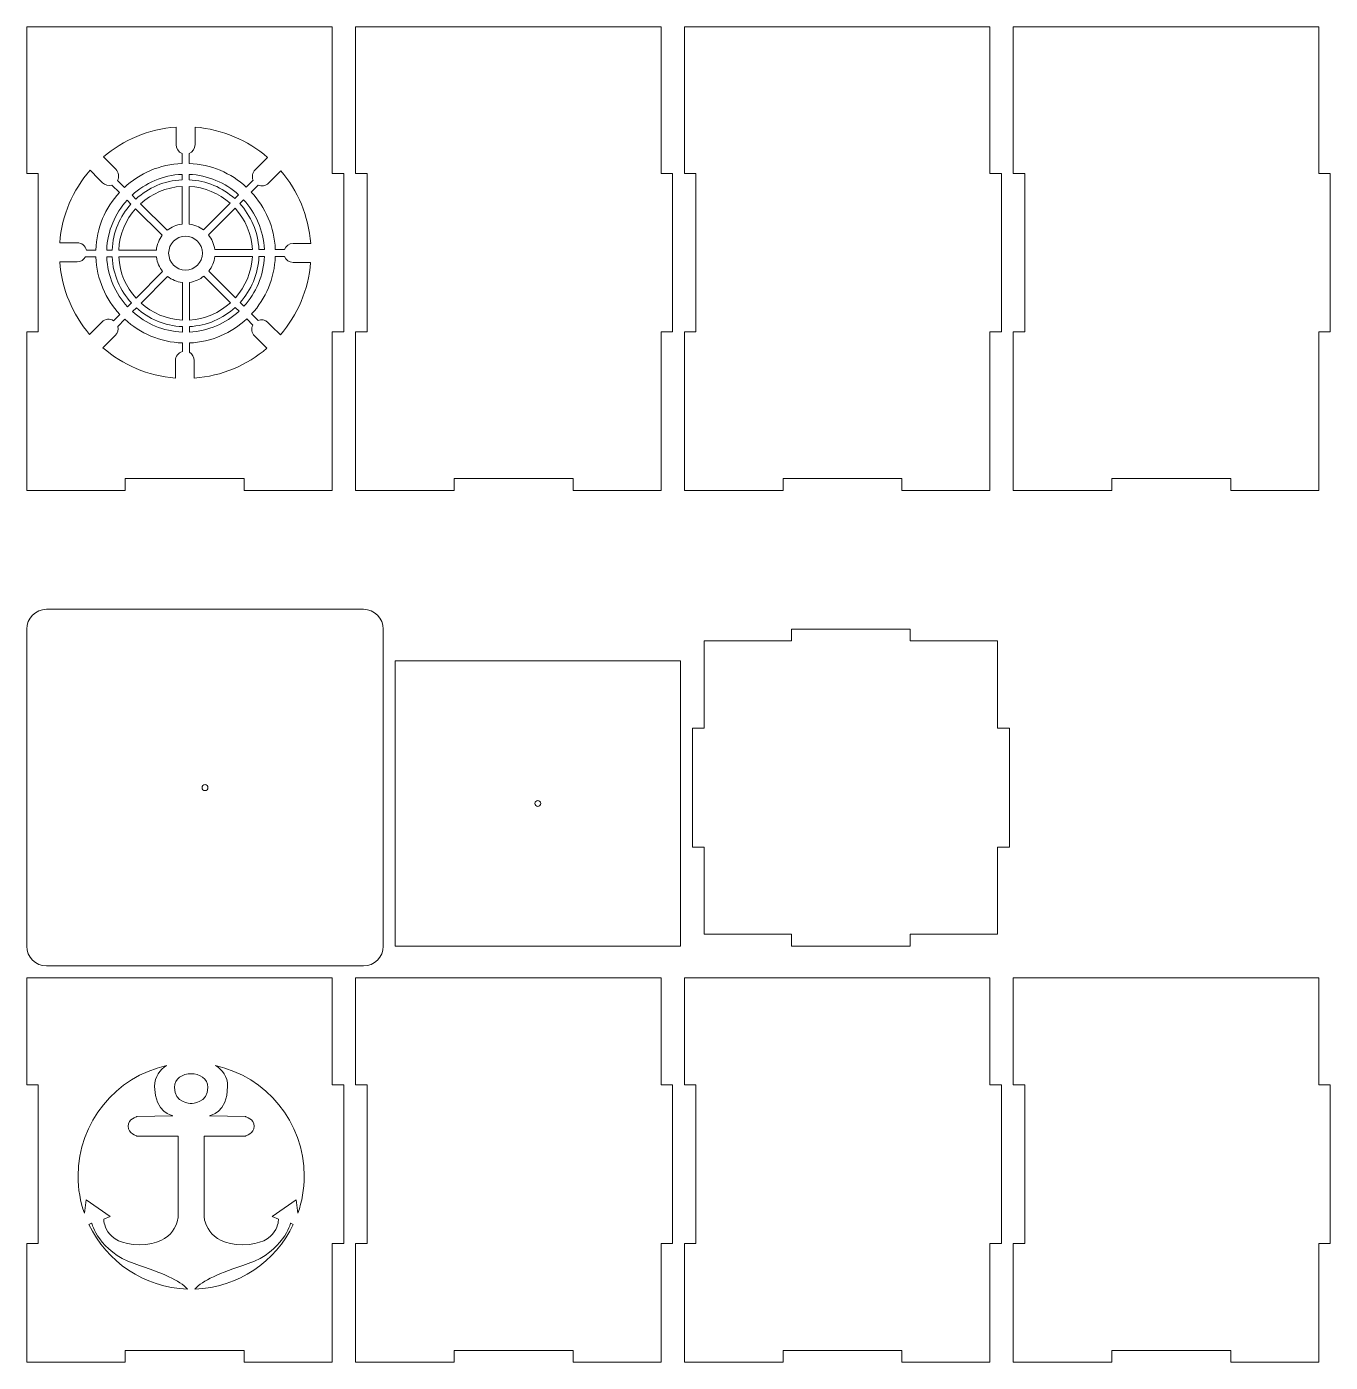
# Model space of a CAD drawing. Header units: millimetres. Extents: x -1460 to 1460, y -777 to 775.
# Drawn here: x 797.3 to 1126.3, y 85.1 to 422.1 of the extents above; entities that cross this region are included whole.
import ezdxf

# ---------------------------------------------------------------- set-up
doc = ezdxf.new("R2010")
doc.units = ezdxf.units.MM
doc.header["$MEASUREMENT"] = 0
doc.layers.add('Camada 1', color=7, linetype='Continuous')

msp = doc.modelspace()

# ---------------------------------------------------------------- linework, layer by layer
at = {"layer": 'Camada 1', "color": 250, "lineweight": 20}
for points, knots in [([(797.3152, 305.1068), (797.3152, 305.1068), (822.2026, 305.1068), (822.2026, 305.1068), (822.2026, 305.1068), (822.2026, 305.1068), (822.2026, 308.1068), (822.2026, 308.1068), (822.2026, 308.1068), (822.2026, 308.1068), (852.2025, 308.1068), (852.2025, 308.1068), (852.2025, 308.1068), (852.2025, 308.1068), (852.2025, 305.1068), (852.2025, 305.1068), (852.2025, 305.1068), (852.2025, 305.1068), (874.4276, 305.1068), (874.4276, 305.1068), (874.4276, 305.1068), (874.4276, 305.1068), (874.4276, 345.1068), (874.4276, 345.1068), (874.4276, 345.1068), (874.4276, 345.1068), (877.3151, 345.1068), (877.3151, 345.1068), (877.3151, 345.1068), (877.3151, 345.1068), (877.3151, 385.1067), (877.3151, 385.1067), (877.3151, 385.1067), (877.3151, 385.1067), (874.4276, 385.1067), (874.4276, 385.1067), (874.4276, 385.1067), (874.4276, 385.1067), (874.4276, 422.1067), (874.4276, 422.1067), (874.4276, 422.1067), (874.4276, 422.1067), (797.3152, 422.1067), (797.3152, 422.1067), (797.3152, 422.1067), (797.3152, 422.1067), (797.3152, 385.1067), (797.3152, 385.1067), (797.3152, 385.1067), (797.3152, 385.1067), (800.2027, 385.1067), (800.2027, 385.1067), (800.2027, 385.1067), (800.2027, 385.1067), (800.2027, 345.1068), (800.2027, 345.1068), (800.2027, 345.1068), (800.2027, 345.1068), (797.3152, 345.1068), (797.3152, 345.1068), (797.3152, 345.1068), (797.3152, 345.1068), (797.3152, 305.1068), (797.3152, 305.1068)], [0, 0, 0, 0, 0.05882353, 0.05882353, 0.05882353, 0.05882353, 0.11764706, 0.11764706, 0.11764706, 0.11764706, 0.17647059, 0.17647059, 0.17647059, 0.17647059, 0.23529412, 0.23529412, 0.23529412, 0.23529412, 0.29411765, 0.29411765, 0.29411765, 0.29411765, 0.35294118, 0.35294118, 0.35294118, 0.35294118, 0.41176471, 0.41176471, 0.41176471, 0.41176471, 0.47058824, 0.47058824, 0.47058824, 0.47058824, 0.52941176, 0.52941176, 0.52941176, 0.52941176, 0.58823529, 0.58823529, 0.58823529, 0.58823529, 0.64705882, 0.64705882, 0.64705882, 0.64705882, 0.70588235, 0.70588235, 0.70588235, 0.70588235, 0.76470588, 0.76470588, 0.76470588, 0.76470588, 0.82352941, 0.82352941, 0.82352941, 0.82352941, 0.88235294, 0.88235294, 0.88235294, 0.88235294, 1, 1, 1, 1]), ([(880.3151, 305.1068), (880.3151, 305.1068), (905.2025, 305.1068), (905.2025, 305.1068), (905.2025, 305.1068), (905.2025, 305.1068), (905.2025, 308.1068), (905.2025, 308.1068), (905.2025, 308.1068), (905.2025, 308.1068), (935.2024, 308.1068), (935.2024, 308.1068), (935.2024, 308.1068), (935.2024, 308.1068), (935.2024, 305.1068), (935.2024, 305.1068), (935.2024, 305.1068), (935.2024, 305.1068), (957.4275, 305.1068), (957.4275, 305.1068), (957.4275, 305.1068), (957.4275, 305.1068), (957.4275, 345.1068), (957.4275, 345.1068), (957.4275, 345.1068), (957.4275, 345.1068), (960.315, 345.1068), (960.315, 345.1068), (960.315, 345.1068), (960.315, 345.1068), (960.315, 385.1067), (960.315, 385.1067), (960.315, 385.1067), (960.315, 385.1067), (957.4275, 385.1067), (957.4275, 385.1067), (957.4275, 385.1067), (957.4275, 385.1067), (957.4275, 422.1067), (957.4275, 422.1067), (957.4275, 422.1067), (957.4275, 422.1067), (880.3151, 422.1067), (880.3151, 422.1067), (880.3151, 422.1067), (880.3151, 422.1067), (880.3151, 385.1067), (880.3151, 385.1067), (880.3151, 385.1067), (880.3151, 385.1067), (883.2026, 385.1067), (883.2026, 385.1067), (883.2026, 385.1067), (883.2026, 385.1067), (883.2026, 345.1068), (883.2026, 345.1068), (883.2026, 345.1068), (883.2026, 345.1068), (880.3151, 345.1068), (880.3151, 345.1068), (880.3151, 345.1068), (880.3151, 345.1068), (880.3151, 305.1068), (880.3151, 305.1068)], [0, 0, 0, 0, 0.05882353, 0.05882353, 0.05882353, 0.05882353, 0.11764706, 0.11764706, 0.11764706, 0.11764706, 0.17647059, 0.17647059, 0.17647059, 0.17647059, 0.23529412, 0.23529412, 0.23529412, 0.23529412, 0.29411765, 0.29411765, 0.29411765, 0.29411765, 0.35294118, 0.35294118, 0.35294118, 0.35294118, 0.41176471, 0.41176471, 0.41176471, 0.41176471, 0.47058824, 0.47058824, 0.47058824, 0.47058824, 0.52941176, 0.52941176, 0.52941176, 0.52941176, 0.58823529, 0.58823529, 0.58823529, 0.58823529, 0.64705882, 0.64705882, 0.64705882, 0.64705882, 0.70588235, 0.70588235, 0.70588235, 0.70588235, 0.76470588, 0.76470588, 0.76470588, 0.76470588, 0.82352941, 0.82352941, 0.82352941, 0.82352941, 0.88235294, 0.88235294, 0.88235294, 0.88235294, 1, 1, 1, 1]), ([(963.315, 305.1068), (963.315, 305.1068), (988.2024, 305.1068), (988.2024, 305.1068), (988.2024, 305.1068), (988.2024, 305.1068), (988.2024, 308.1068), (988.2024, 308.1068), (988.2024, 308.1068), (988.2024, 308.1068), (1018.2023, 308.1068), (1018.2023, 308.1068), (1018.2023, 308.1068), (1018.2023, 308.1068), (1018.2023, 305.1068), (1018.2023, 305.1068), (1018.2023, 305.1068), (1018.2023, 305.1068), (1040.4274, 305.1068), (1040.4274, 305.1068), (1040.4274, 305.1068), (1040.4274, 305.1068), (1040.4274, 345.1068), (1040.4274, 345.1068), (1040.4274, 345.1068), (1040.4274, 345.1068), (1043.3149, 345.1068), (1043.3149, 345.1068), (1043.3149, 345.1068), (1043.3149, 345.1068), (1043.3149, 385.1067), (1043.3149, 385.1067), (1043.3149, 385.1067), (1043.3149, 385.1067), (1040.4274, 385.1067), (1040.4274, 385.1067), (1040.4274, 385.1067), (1040.4274, 385.1067), (1040.4274, 422.1067), (1040.4274, 422.1067), (1040.4274, 422.1067), (1040.4274, 422.1067), (963.315, 422.1067), (963.315, 422.1067), (963.315, 422.1067), (963.315, 422.1067), (963.315, 385.1067), (963.315, 385.1067), (963.315, 385.1067), (963.315, 385.1067), (966.2025, 385.1067), (966.2025, 385.1067), (966.2025, 385.1067), (966.2025, 385.1067), (966.2025, 345.1068), (966.2025, 345.1068), (966.2025, 345.1068), (966.2025, 345.1068), (963.315, 345.1068), (963.315, 345.1068), (963.315, 345.1068), (963.315, 345.1068), (963.315, 305.1068), (963.315, 305.1068)], [0, 0, 0, 0, 0.05882353, 0.05882353, 0.05882353, 0.05882353, 0.11764706, 0.11764706, 0.11764706, 0.11764706, 0.17647059, 0.17647059, 0.17647059, 0.17647059, 0.23529412, 0.23529412, 0.23529412, 0.23529412, 0.29411765, 0.29411765, 0.29411765, 0.29411765, 0.35294118, 0.35294118, 0.35294118, 0.35294118, 0.41176471, 0.41176471, 0.41176471, 0.41176471, 0.47058824, 0.47058824, 0.47058824, 0.47058824, 0.52941176, 0.52941176, 0.52941176, 0.52941176, 0.58823529, 0.58823529, 0.58823529, 0.58823529, 0.64705882, 0.64705882, 0.64705882, 0.64705882, 0.70588235, 0.70588235, 0.70588235, 0.70588235, 0.76470588, 0.76470588, 0.76470588, 0.76470588, 0.82352941, 0.82352941, 0.82352941, 0.82352941, 0.88235294, 0.88235294, 0.88235294, 0.88235294, 1, 1, 1, 1]), ([(1046.3149, 305.1068), (1046.3149, 305.1068), (1071.2023, 305.1068), (1071.2023, 305.1068), (1071.2023, 305.1068), (1071.2023, 305.1068), (1071.2023, 308.1068), (1071.2023, 308.1068), (1071.2023, 308.1068), (1071.2023, 308.1068), (1101.2022, 308.1068), (1101.2022, 308.1068), (1101.2022, 308.1068), (1101.2022, 308.1068), (1101.2022, 305.1068), (1101.2022, 305.1068), (1101.2022, 305.1068), (1101.2022, 305.1068), (1123.4273, 305.1068), (1123.4273, 305.1068), (1123.4273, 305.1068), (1123.4273, 305.1068), (1123.4273, 345.1068), (1123.4273, 345.1068), (1123.4273, 345.1068), (1123.4273, 345.1068), (1126.3148, 345.1068), (1126.3148, 345.1068), (1126.3148, 345.1068), (1126.3148, 345.1068), (1126.3148, 385.1067), (1126.3148, 385.1067), (1126.3148, 385.1067), (1126.3148, 385.1067), (1123.4273, 385.1067), (1123.4273, 385.1067), (1123.4273, 385.1067), (1123.4273, 385.1067), (1123.4273, 422.1067), (1123.4273, 422.1067), (1123.4273, 422.1067), (1123.4273, 422.1067), (1046.3149, 422.1067), (1046.3149, 422.1067), (1046.3149, 422.1067), (1046.3149, 422.1067), (1046.3149, 385.1067), (1046.3149, 385.1067), (1046.3149, 385.1067), (1046.3149, 385.1067), (1049.2024, 385.1067), (1049.2024, 385.1067), (1049.2024, 385.1067), (1049.2024, 385.1067), (1049.2024, 345.1068), (1049.2024, 345.1068), (1049.2024, 345.1068), (1049.2024, 345.1068), (1046.3149, 345.1068), (1046.3149, 345.1068), (1046.3149, 345.1068), (1046.3149, 345.1068), (1046.3149, 305.1068), (1046.3149, 305.1068)], [0, 0, 0, 0, 0.05882353, 0.05882353, 0.05882353, 0.05882353, 0.11764706, 0.11764706, 0.11764706, 0.11764706, 0.17647059, 0.17647059, 0.17647059, 0.17647059, 0.23529412, 0.23529412, 0.23529412, 0.23529412, 0.29411765, 0.29411765, 0.29411765, 0.29411765, 0.35294118, 0.35294118, 0.35294118, 0.35294118, 0.41176471, 0.41176471, 0.41176471, 0.41176471, 0.47058824, 0.47058824, 0.47058824, 0.47058824, 0.52941176, 0.52941176, 0.52941176, 0.52941176, 0.58823529, 0.58823529, 0.58823529, 0.58823529, 0.64705882, 0.64705882, 0.64705882, 0.64705882, 0.70588235, 0.70588235, 0.70588235, 0.70588235, 0.76470588, 0.76470588, 0.76470588, 0.76470588, 0.82352941, 0.82352941, 0.82352941, 0.82352941, 0.88235294, 0.88235294, 0.88235294, 0.88235294, 1, 1, 1, 1]), ([(835.0157, 392.3565), (835.0157, 391.35), (835.6393, 390.4887), (836.5212, 390.1378), (836.5212, 390.1378), (836.5212, 390.1378), (836.5212, 387.6086), (836.5212, 387.6086), (836.5212, 387.6086), (830.9082, 387.3926), (825.8126, 385.127), (821.9626, 381.5398), (821.9626, 381.5398), (821.9626, 381.5398), (820.2061, 383.2962), (820.2061, 383.2962), (820.2061, 383.2962), (820.6995, 384.2019), (820.5633, 385.3595), (819.7973, 386.1257), (819.7973, 386.1257), (819.7973, 386.1257), (816.684, 389.2386), (816.684, 389.2386), (816.684, 389.2386), (821.6884, 393.521), (828.04, 396.2737), (835.0157, 396.7732), (835.0157, 396.7732), (835.0157, 396.7732), (835.0157, 393.6565), (835.0157, 393.6565), (835.0157, 393.6565), (835.0157, 393.6565), (835.0157, 392.5868), (835.0157, 392.5868), (835.0157, 392.5868), (835.0157, 392.5868), (835.0157, 392.3565), (835.0157, 392.3565)], [0, 0, 0, 0, 0.09090909, 0.09090909, 0.09090909, 0.09090909, 0.18181818, 0.18181818, 0.18181818, 0.18181818, 0.27272727, 0.27272727, 0.27272727, 0.27272727, 0.36363636, 0.36363636, 0.36363636, 0.36363636, 0.45454545, 0.45454545, 0.45454545, 0.45454545, 0.54545455, 0.54545455, 0.54545455, 0.54545455, 0.63636364, 0.63636364, 0.63636364, 0.63636364, 0.72727273, 0.72727273, 0.72727273, 0.72727273, 0.81818182, 0.81818182, 0.81818182, 0.81818182, 1, 1, 1, 1]), ([(839.791, 396.7612), (846.7599, 396.2237), (853.0986, 393.4368), (858.0811, 389.1245), (858.0811, 389.1245), (858.0811, 389.1245), (855.8766, 386.9201), (855.8766, 386.9201), (855.8766, 386.9201), (855.8766, 386.9201), (855.1207, 386.1638), (855.1207, 386.1638), (855.1207, 386.1638), (855.1207, 386.1638), (854.9576, 386.0006), (854.9576, 386.0006), (854.9576, 386.0006), (854.2436, 385.2869), (854.0769, 384.234), (854.4565, 383.3609), (854.4565, 383.3609), (854.4565, 383.3609), (852.7363, 381.6406), (852.7363, 381.6406), (852.7363, 381.6406), (848.8996, 385.1698), (843.846, 387.3946), (838.2858, 387.6086), (838.2858, 387.6086), (838.2858, 387.6086), (838.2858, 390.1378), (838.2858, 390.1378), (838.2858, 390.1378), (839.1676, 390.4887), (839.791, 391.35), (839.791, 392.3565), (839.791, 392.3565), (839.791, 392.3565), (839.791, 392.5868), (839.791, 392.5868), (839.791, 392.5868), (839.791, 392.5868), (839.791, 393.6565), (839.791, 393.6565), (839.791, 393.6565), (839.791, 393.6565), (839.791, 396.7612), (839.791, 396.7612)], [0, 0, 0, 0, 0.07692308, 0.07692308, 0.07692308, 0.07692308, 0.15384615, 0.15384615, 0.15384615, 0.15384615, 0.23076923, 0.23076923, 0.23076923, 0.23076923, 0.30769231, 0.30769231, 0.30769231, 0.30769231, 0.38461538, 0.38461538, 0.38461538, 0.38461538, 0.46153846, 0.46153846, 0.46153846, 0.46153846, 0.53846154, 0.53846154, 0.53846154, 0.53846154, 0.61538462, 0.61538462, 0.61538462, 0.61538462, 0.69230769, 0.69230769, 0.69230769, 0.69230769, 0.76923077, 0.76923077, 0.76923077, 0.76923077, 0.84615385, 0.84615385, 0.84615385, 0.84615385, 1, 1, 1, 1]), ([(813.2973, 385.8727), (813.2973, 385.8727), (815.5426, 383.6277), (815.5426, 383.6277), (815.5426, 383.6277), (815.5426, 383.6277), (816.2579, 382.9123), (816.2579, 382.9123), (816.2579, 382.9123), (816.2579, 382.9123), (816.4211, 382.7493), (816.4211, 382.7493), (816.4211, 382.7493), (817.0758, 382.0944), (818.0163, 381.8998), (818.8416, 382.1652), (818.8416, 382.1652), (818.8416, 382.1652), (820.7185, 380.2883), (820.7185, 380.2883), (820.7185, 380.2883), (817.174, 376.4345), (814.9454, 371.3536), (814.7484, 365.7644), (814.7484, 365.7644), (814.7484, 365.7644), (812.3839, 365.7644), (812.3839, 365.7644), (812.3839, 365.7644), (812.1285, 366.8076), (811.1873, 367.582), (810.0656, 367.582), (810.0656, 367.582), (810.0656, 367.582), (809.8345, 367.582), (809.8345, 367.582), (809.8345, 367.582), (809.8345, 367.582), (808.7658, 367.582), (808.7658, 367.582), (808.7658, 367.582), (808.7658, 367.582), (805.6606, 367.582), (805.6606, 367.582), (805.6606, 367.582), (806.198, 374.5511), (808.985, 380.89), (813.2973, 385.8727)], [0, 0, 0, 0, 0.07692308, 0.07692308, 0.07692308, 0.07692308, 0.15384615, 0.15384615, 0.15384615, 0.15384615, 0.23076923, 0.23076923, 0.23076923, 0.23076923, 0.30769231, 0.30769231, 0.30769231, 0.30769231, 0.38461538, 0.38461538, 0.38461538, 0.38461538, 0.46153846, 0.46153846, 0.46153846, 0.46153846, 0.53846154, 0.53846154, 0.53846154, 0.53846154, 0.61538462, 0.61538462, 0.61538462, 0.61538462, 0.69230769, 0.69230769, 0.69230769, 0.69230769, 0.76923077, 0.76923077, 0.76923077, 0.76923077, 0.84615385, 0.84615385, 0.84615385, 0.84615385, 1, 1, 1, 1]), ([(823.9096, 379.5929), (827.2592, 382.683), (831.6674, 384.6408), (836.5212, 384.8536), (836.5212, 384.8536), (836.5212, 384.8536), (836.5212, 383.4844), (836.5212, 383.4844), (836.5212, 383.4844), (832.0442, 383.2737), (827.9775, 381.4685), (824.8776, 378.625), (824.8776, 378.625), (824.8776, 378.625), (823.9096, 379.5929), (823.9096, 379.5929)], [0, 0, 0, 0, 0.2, 0.2, 0.2, 0.2, 0.4, 0.4, 0.4, 0.4, 0.6, 0.6, 0.6, 0.6, 1, 1, 1, 1]), ([(838.2858, 384.8536), (843.0874, 384.6432), (847.4536, 382.7262), (850.7891, 379.6935), (850.7891, 379.6935), (850.7891, 379.6935), (849.82, 378.7243), (849.82, 378.7243), (849.82, 378.7243), (846.734, 381.5101), (842.7105, 383.2761), (838.2858, 383.4844), (838.2858, 383.4844), (838.2858, 383.4844), (838.2858, 384.8536), (838.2858, 384.8536)], [0, 0, 0, 0, 0.2, 0.2, 0.2, 0.2, 0.4, 0.4, 0.4, 0.4, 0.6, 0.6, 0.6, 0.6, 1, 1, 1, 1]), ([(861.4472, 385.7376), (865.7293, 380.7331), (868.4822, 374.382), (868.9816, 367.4062), (868.9816, 367.4062), (868.9816, 367.4062), (865.8648, 367.406), (865.8648, 367.406), (865.8648, 367.406), (865.8648, 367.406), (864.7955, 367.4059), (864.7955, 367.4059), (864.7955, 367.4059), (864.7955, 367.4059), (864.5646, 367.4056), (864.5646, 367.4056), (864.5646, 367.4056), (863.5619, 367.4056), (862.7046, 366.7881), (862.3513, 365.9119), (862.3513, 365.9119), (862.3513, 365.9119), (860.0534, 365.9119), (860.0534, 365.9119), (860.0534, 365.9119), (859.8206, 371.4954), (857.5589, 376.563), (853.9881, 380.3962), (853.9881, 380.3962), (853.9881, 380.3962), (855.7088, 382.1168), (855.7088, 382.1168), (855.7088, 382.1168), (856.5786, 381.7456), (857.6238, 381.9145), (858.3345, 382.6246), (858.3345, 382.6246), (858.3345, 382.6246), (861.4472, 385.7376), (861.4472, 385.7376)], [0, 0, 0, 0, 0.09090909, 0.09090909, 0.09090909, 0.09090909, 0.18181818, 0.18181818, 0.18181818, 0.18181818, 0.27272727, 0.27272727, 0.27272727, 0.27272727, 0.36363636, 0.36363636, 0.36363636, 0.36363636, 0.45454545, 0.45454545, 0.45454545, 0.45454545, 0.54545455, 0.54545455, 0.54545455, 0.54545455, 0.63636364, 0.63636364, 0.63636364, 0.63636364, 0.72727273, 0.72727273, 0.72727273, 0.72727273, 0.81818182, 0.81818182, 0.81818182, 0.81818182, 1, 1, 1, 1]), ([(836.5212, 381.8179), (836.5212, 381.8179), (836.5212, 372.3155), (836.5212, 372.3155), (836.5212, 372.3155), (835.1113, 372.1475), (833.8219, 371.5822), (832.7679, 370.7352), (832.7679, 370.7352), (832.7679, 370.7352), (826.055, 377.4477), (826.055, 377.4477), (826.055, 377.4477), (828.8516, 379.991), (832.5027, 381.6101), (836.5212, 381.8179)], [0, 0, 0, 0, 0.2, 0.2, 0.2, 0.2, 0.4, 0.4, 0.4, 0.4, 0.6, 0.6, 0.6, 0.6, 1, 1, 1, 1]), ([(838.2858, 381.8179), (842.2515, 381.6126), (845.8594, 380.0322), (848.6417, 377.546), (848.6417, 377.546), (848.6417, 377.546), (841.9226, 370.8268), (841.9226, 370.8268), (841.9226, 370.8268), (840.8908, 371.6231), (839.6441, 372.1535), (838.2858, 372.3154), (838.2858, 372.3154), (838.2858, 372.3154), (838.2858, 381.8179), (838.2858, 381.8179)], [0, 0, 0, 0, 0.2, 0.2, 0.2, 0.2, 0.4, 0.4, 0.4, 0.4, 0.6, 0.6, 0.6, 0.6, 1, 1, 1, 1]), ([(822.6654, 378.3414), (822.6654, 378.3414), (823.635, 377.3718), (823.635, 377.3718), (823.635, 377.3718), (820.8343, 374.2686), (819.0647, 370.2176), (818.8728, 365.7644), (818.8728, 365.7644), (818.8728, 365.7644), (817.5025, 365.7644), (817.5025, 365.7644), (817.5025, 365.7644), (817.6963, 370.5949), (819.6173, 374.9888), (822.6654, 378.3414)], [0, 0, 0, 0, 0.2, 0.2, 0.2, 0.2, 0.4, 0.4, 0.4, 0.4, 0.6, 0.6, 0.6, 0.6, 1, 1, 1, 1]), ([(851.0728, 377.481), (851.0728, 377.481), (852.0409, 378.4491), (852.0409, 378.4491), (852.0409, 378.4491), (855.1149, 375.1167), (857.0692, 370.7366), (857.2983, 365.9119), (857.2983, 365.9119), (857.2983, 365.9119), (855.9276, 365.9119), (855.9276, 365.9119), (855.9276, 365.9119), (855.7007, 370.3593), (853.8999, 374.398), (851.0728, 377.481)], [0, 0, 0, 0, 0.2, 0.2, 0.2, 0.2, 0.4, 0.4, 0.4, 0.4, 0.6, 0.6, 0.6, 0.6, 1, 1, 1, 1]), ([(831.5322, 369.4746), (830.7218, 368.4241), (830.1868, 367.151), (830.0356, 365.7644), (830.0356, 365.7644), (830.0356, 365.7644), (820.5377, 365.7644), (820.5377, 365.7644), (820.5377, 365.7644), (820.7269, 369.7592), (822.3116, 373.3943), (824.813, 376.1938), (824.813, 376.1938), (824.813, 376.1938), (831.5322, 369.4746), (831.5322, 369.4746)], [0, 0, 0, 0, 0.2, 0.2, 0.2, 0.2, 0.4, 0.4, 0.4, 0.4, 0.6, 0.6, 0.6, 0.6, 1, 1, 1, 1]), ([(843.1828, 369.5912), (843.1828, 369.5912), (849.8959, 376.3041), (849.8959, 376.3041), (849.8959, 376.3041), (852.4234, 373.5246), (854.0379, 369.9008), (854.2616, 365.9119), (854.2616, 365.9119), (854.2616, 365.9119), (844.7538, 365.9119), (844.7538, 365.9119), (844.7538, 365.9119), (844.5752, 367.2929), (844.0149, 368.5556), (843.1828, 369.5912)], [0, 0, 0, 0, 0.2, 0.2, 0.2, 0.2, 0.4, 0.4, 0.4, 0.4, 0.6, 0.6, 0.6, 0.6, 1, 1, 1, 1]), ([(833.1409, 364.9562), (833.1409, 367.3102), (835.0495, 369.2181), (837.4035, 369.2181), (837.4035, 369.2181), (839.7569, 369.2181), (841.6654, 367.3102), (841.6654, 364.9562), (841.6654, 364.9562), (841.6654, 362.6021), (839.7569, 360.6936), (837.4035, 360.6936), (837.4035, 360.6936), (835.0495, 360.6936), (833.1409, 362.6021), (833.1409, 364.9562)], [0, 0, 0, 0, 0.2, 0.2, 0.2, 0.2, 0.4, 0.4, 0.4, 0.4, 0.6, 0.6, 0.6, 0.6, 1, 1, 1, 1]), ([(805.6486, 362.8075), (805.6486, 362.8075), (808.7651, 362.8075), (808.7651, 362.8075), (808.7651, 362.8075), (808.7651, 362.8075), (809.8352, 362.8075), (809.8352, 362.8075), (809.8352, 362.8075), (809.8352, 362.8075), (810.0656, 362.8075), (810.0656, 362.8075), (810.0656, 362.8075), (810.9482, 362.8075), (811.7192, 363.2869), (812.1321, 363.9998), (812.1321, 363.9998), (812.1321, 363.9998), (814.754, 363.9998), (814.754, 363.9998), (814.754, 363.9998), (814.9869, 358.4165), (817.2487, 353.3492), (820.8193, 349.5161), (820.8193, 349.5161), (820.8193, 349.5161), (819.2364, 347.9332), (819.2364, 347.9332), (819.2364, 347.9332), (818.316, 348.5016), (817.0937, 348.3867), (816.2954, 347.5884), (816.2954, 347.5884), (816.2954, 347.5884), (815.4421, 346.735), (815.4421, 346.735), (815.4421, 346.735), (815.4421, 346.735), (815.3769, 346.6699), (815.3769, 346.6699), (815.3769, 346.6699), (815.3769, 346.6699), (813.1831, 344.4758), (813.1831, 344.4758), (813.1831, 344.4758), (808.901, 349.4803), (806.1479, 355.8317), (805.6486, 362.8075)], [0, 0, 0, 0, 0.07692308, 0.07692308, 0.07692308, 0.07692308, 0.15384615, 0.15384615, 0.15384615, 0.15384615, 0.23076923, 0.23076923, 0.23076923, 0.23076923, 0.30769231, 0.30769231, 0.30769231, 0.30769231, 0.38461538, 0.38461538, 0.38461538, 0.38461538, 0.46153846, 0.46153846, 0.46153846, 0.46153846, 0.53846154, 0.53846154, 0.53846154, 0.53846154, 0.61538462, 0.61538462, 0.61538462, 0.61538462, 0.69230769, 0.69230769, 0.69230769, 0.69230769, 0.76923077, 0.76923077, 0.76923077, 0.76923077, 0.84615385, 0.84615385, 0.84615385, 0.84615385, 1, 1, 1, 1]), ([(818.8787, 363.9998), (819.1057, 359.5523), (820.9064, 355.5134), (823.7339, 352.4307), (823.7339, 352.4307), (823.7339, 352.4307), (822.7659, 351.4627), (822.7659, 351.4627), (822.7659, 351.4627), (819.6917, 354.795), (817.7373, 359.175), (817.5081, 363.9998), (817.5081, 363.9998), (817.5081, 363.9998), (818.8787, 363.9998), (818.8787, 363.9998)], [0, 0, 0, 0, 0.2, 0.2, 0.2, 0.2, 0.4, 0.4, 0.4, 0.4, 0.6, 0.6, 0.6, 0.6, 1, 1, 1, 1]), ([(830.053, 363.9998), (830.2317, 362.619), (830.792, 361.3564), (831.6241, 360.3209), (831.6241, 360.3209), (831.6241, 360.3209), (824.9114, 353.6082), (824.9114, 353.6082), (824.9114, 353.6082), (822.3836, 356.3875), (820.7688, 360.011), (820.545, 363.9998), (820.545, 363.9998), (820.545, 363.9998), (830.053, 363.9998), (830.053, 363.9998)], [0, 0, 0, 0, 0.2, 0.2, 0.2, 0.2, 0.4, 0.4, 0.4, 0.4, 0.6, 0.6, 0.6, 0.6, 1, 1, 1, 1]), ([(844.7709, 364.1466), (844.7709, 364.1466), (854.2688, 364.1466), (854.2688, 364.1466), (854.2688, 364.1466), (854.0793, 360.1522), (852.4944, 356.5174), (849.9931, 353.7181), (849.9931, 353.7181), (849.9931, 353.7181), (843.2743, 360.4372), (843.2743, 360.4372), (843.2743, 360.4372), (844.0846, 361.4874), (844.6195, 362.7603), (844.7709, 364.1466)], [0, 0, 0, 0, 0.2, 0.2, 0.2, 0.2, 0.4, 0.4, 0.4, 0.4, 0.6, 0.6, 0.6, 0.6, 1, 1, 1, 1]), ([(851.1714, 352.5398), (853.9718, 355.6428), (855.7413, 359.6937), (855.9335, 364.1466), (855.9335, 364.1466), (855.9335, 364.1466), (857.3039, 364.1466), (857.3039, 364.1466), (857.3039, 364.1466), (857.1097, 359.3162), (855.1889, 354.9226), (852.1408, 351.5703), (852.1408, 351.5703), (852.1408, 351.5703), (851.1714, 352.5398), (851.1714, 352.5398)], [0, 0, 0, 0, 0.2, 0.2, 0.2, 0.2, 0.4, 0.4, 0.4, 0.4, 0.6, 0.6, 0.6, 0.6, 1, 1, 1, 1]), ([(854.0878, 349.6234), (857.6326, 353.4768), (859.8617, 358.5576), (860.059, 364.1466), (860.059, 364.1466), (860.059, 364.1466), (862.3426, 364.1466), (862.3426, 364.1466), (862.3426, 364.1466), (862.6904, 363.2594), (863.5537, 362.6311), (864.5653, 362.6311), (864.5653, 362.6311), (864.5653, 362.6311), (865.8648, 362.6311), (865.8648, 362.6311), (865.8648, 362.6311), (865.8648, 362.6311), (868.9696, 362.6311), (868.9696, 362.6311), (868.9696, 362.6311), (868.4321, 355.6621), (865.6452, 349.3232), (861.3329, 344.3407), (861.3329, 344.3407), (861.3329, 344.3407), (859.1286, 346.5452), (859.1286, 346.5452), (859.1286, 346.5452), (859.1286, 346.5452), (858.372, 347.301), (858.372, 347.301), (858.372, 347.301), (858.372, 347.301), (858.2091, 347.4637), (858.2091, 347.4637), (858.2091, 347.4637), (857.5295, 348.1433), (856.5423, 348.3274), (855.6955, 348.0156), (855.6955, 348.0156), (855.6955, 348.0156), (854.0878, 349.6234), (854.0878, 349.6234)], [0, 0, 0, 0, 0.08333333, 0.08333333, 0.08333333, 0.08333333, 0.16666667, 0.16666667, 0.16666667, 0.16666667, 0.25, 0.25, 0.25, 0.25, 0.33333333, 0.33333333, 0.33333333, 0.33333333, 0.41666667, 0.41666667, 0.41666667, 0.41666667, 0.5, 0.5, 0.5, 0.5, 0.58333333, 0.58333333, 0.58333333, 0.58333333, 0.66666667, 0.66666667, 0.66666667, 0.66666667, 0.75, 0.75, 0.75, 0.75, 0.83333333, 0.83333333, 0.83333333, 0.83333333, 1, 1, 1, 1]), ([(832.8847, 359.0849), (833.935, 358.2743), (835.208, 357.7392), (836.5946, 357.588), (836.5946, 357.588), (836.5946, 357.588), (836.5946, 348.0909), (836.5946, 348.0909), (836.5946, 348.0909), (832.6001, 348.2803), (828.9652, 349.8649), (826.1658, 352.3659), (826.1658, 352.3659), (826.1658, 352.3659), (832.8847, 359.0849), (832.8847, 359.0849)], [0, 0, 0, 0, 0.2, 0.2, 0.2, 0.2, 0.4, 0.4, 0.4, 0.4, 0.6, 0.6, 0.6, 0.6, 1, 1, 1, 1]), ([(842.0387, 359.1768), (842.0387, 359.1768), (848.751, 352.4642), (848.751, 352.4642), (848.751, 352.4642), (845.9717, 349.9367), (842.3485, 348.3219), (838.3599, 348.0981), (838.3599, 348.0981), (838.3599, 348.0981), (838.3599, 357.6053), (838.3599, 357.6053), (838.3599, 357.6053), (839.7407, 357.784), (841.0033, 358.3446), (842.0387, 359.1768)], [0, 0, 0, 0, 0.2, 0.2, 0.2, 0.2, 0.4, 0.4, 0.4, 0.4, 0.6, 0.6, 0.6, 0.6, 1, 1, 1, 1]), ([(824.0181, 350.2182), (824.0181, 350.2182), (824.9875, 351.1876), (824.9875, 351.1876), (824.9875, 351.1876), (828.0907, 348.387), (832.1416, 346.6175), (836.5946, 346.4254), (836.5946, 346.4254), (836.5946, 346.4254), (836.5946, 345.0558), (836.5946, 345.0558), (836.5946, 345.0558), (831.7644, 345.2498), (827.3707, 347.1704), (824.0181, 350.2182)], [0, 0, 0, 0, 0.2, 0.2, 0.2, 0.2, 0.4, 0.4, 0.4, 0.4, 0.6, 0.6, 0.6, 0.6, 1, 1, 1, 1]), ([(838.3599, 346.4313), (842.8075, 346.6583), (846.8462, 348.4589), (849.9287, 351.2865), (849.9287, 351.2865), (849.9287, 351.2865), (850.8965, 350.3186), (850.8965, 350.3186), (850.8965, 350.3186), (847.5642, 347.2447), (843.1844, 345.2906), (838.3599, 345.0614), (838.3599, 345.0614), (838.3599, 345.0614), (838.3599, 346.4313), (838.3599, 346.4313)], [0, 0, 0, 0, 0.2, 0.2, 0.2, 0.2, 0.4, 0.4, 0.4, 0.4, 0.6, 0.6, 0.6, 0.6, 1, 1, 1, 1]), ([(820.296, 346.4961), (820.296, 346.4961), (822.0713, 348.2714), (822.0713, 348.2714), (822.0713, 348.2714), (825.9247, 344.7268), (831.0054, 342.4981), (836.5946, 342.301), (836.5946, 342.301), (836.5946, 342.301), (836.5946, 340.1588), (836.5946, 340.1588), (836.5946, 340.1588), (835.5829, 339.8818), (834.8393, 338.9559), (834.8393, 337.8567), (834.8393, 337.8567), (834.8393, 337.8567), (834.8399, 333.4522), (834.8399, 333.4522), (834.8399, 333.4522), (827.8708, 333.9895), (821.5319, 336.7763), (816.5494, 341.0886), (816.5494, 341.0886), (816.5494, 341.0886), (819.6726, 344.2129), (819.6726, 344.2129), (819.6726, 344.2129), (820.2914, 344.8317), (820.4991, 345.7056), (820.296, 346.4961)], [0, 0, 0, 0, 0.11111111, 0.11111111, 0.11111111, 0.11111111, 0.22222222, 0.22222222, 0.22222222, 0.22222222, 0.33333333, 0.33333333, 0.33333333, 0.33333333, 0.44444444, 0.44444444, 0.44444444, 0.44444444, 0.55555556, 0.55555556, 0.55555556, 0.55555556, 0.66666667, 0.66666667, 0.66666667, 0.66666667, 0.77777778, 0.77777778, 0.77777778, 0.77777778, 1, 1, 1, 1]), ([(838.3599, 342.3066), (843.943, 342.5396), (849.0102, 344.8012), (852.8434, 348.3716), (852.8434, 348.3716), (852.8434, 348.3716), (854.3809, 346.834), (854.3809, 346.834), (854.3809, 346.834), (853.9391, 345.9417), (854.0899, 344.8303), (854.8333, 344.0872), (854.8333, 344.0872), (854.8333, 344.0872), (855.5923, 343.3282), (855.5923, 343.3282), (855.5923, 343.3282), (855.5923, 343.3282), (855.7522, 343.1681), (855.7522, 343.1681), (855.7522, 343.1681), (855.7522, 343.1681), (857.9459, 340.9745), (857.9459, 340.9745), (857.9459, 340.9745), (852.9415, 336.6924), (846.5902, 333.9395), (839.6145, 333.4402), (839.6145, 333.4402), (839.6145, 333.4402), (839.6144, 336.5576), (839.6144, 336.5576), (839.6144, 336.5576), (839.6144, 336.5576), (839.6143, 337.6262), (839.6143, 337.6262), (839.6143, 337.6262), (839.6143, 337.6262), (839.6139, 337.8567), (839.6139, 337.8567), (839.6139, 337.8567), (839.6139, 338.765), (839.1068, 339.5546), (838.3599, 339.958), (838.3599, 339.958), (838.3599, 339.958), (838.3599, 342.3066), (838.3599, 342.3066)], [0, 0, 0, 0, 0.07692308, 0.07692308, 0.07692308, 0.07692308, 0.15384615, 0.15384615, 0.15384615, 0.15384615, 0.23076923, 0.23076923, 0.23076923, 0.23076923, 0.30769231, 0.30769231, 0.30769231, 0.30769231, 0.38461538, 0.38461538, 0.38461538, 0.38461538, 0.46153846, 0.46153846, 0.46153846, 0.46153846, 0.53846154, 0.53846154, 0.53846154, 0.53846154, 0.61538462, 0.61538462, 0.61538462, 0.61538462, 0.69230769, 0.69230769, 0.69230769, 0.69230769, 0.76923077, 0.76923077, 0.76923077, 0.76923077, 0.84615385, 0.84615385, 0.84615385, 0.84615385, 1, 1, 1, 1]), ([(802.3151, 275.1068), (802.3151, 275.1068), (882.3153, 275.1068), (882.3153, 275.1068), (882.3153, 275.1068), (885.0652, 275.1068), (887.3152, 272.8568), (887.3152, 270.1069), (887.3152, 270.1069), (887.3152, 270.1069), (887.3152, 190.1067), (887.3152, 190.1067), (887.3152, 190.1067), (887.3152, 187.3568), (885.0652, 185.1068), (882.3153, 185.1068), (882.3153, 185.1068), (882.3153, 185.1068), (802.3151, 185.1068), (802.3151, 185.1068), (802.3151, 185.1068), (799.5652, 185.1068), (797.3152, 187.3568), (797.3152, 190.1067), (797.3152, 190.1067), (797.3152, 190.1067), (797.3152, 270.1069), (797.3152, 270.1069), (797.3152, 270.1069), (797.3152, 272.8568), (799.5652, 275.1068), (802.3151, 275.1068)], [0, 0, 0, 0, 0.11111111, 0.11111111, 0.11111111, 0.11111111, 0.22222222, 0.22222222, 0.22222222, 0.22222222, 0.33333333, 0.33333333, 0.33333333, 0.33333333, 0.44444444, 0.44444444, 0.44444444, 0.44444444, 0.55555556, 0.55555556, 0.55555556, 0.55555556, 0.66666667, 0.66666667, 0.66666667, 0.66666667, 0.77777778, 0.77777778, 0.77777778, 0.77777778, 1, 1, 1, 1]), ([(968.3152, 267.1067), (968.3152, 267.1067), (990.3151, 267.1067), (990.3151, 267.1067), (990.3151, 267.1067), (990.3151, 267.1067), (990.3151, 270.1067), (990.3151, 270.1067), (990.3151, 270.1067), (990.3151, 270.1067), (1020.3151, 270.1067), (1020.3151, 270.1067), (1020.3151, 270.1067), (1020.3151, 270.1067), (1020.3151, 267.1067), (1020.3151, 267.1067), (1020.3151, 267.1067), (1020.3151, 267.1067), (1042.3152, 267.1067), (1042.3152, 267.1067), (1042.3152, 267.1067), (1042.3152, 267.1067), (1042.3152, 245.1068), (1042.3152, 245.1068), (1042.3152, 245.1068), (1042.3152, 245.1068), (1045.3152, 245.1068), (1045.3152, 245.1068), (1045.3152, 245.1068), (1045.3152, 245.1068), (1045.3152, 215.1068), (1045.3152, 215.1068), (1045.3152, 215.1068), (1045.3152, 215.1068), (1042.3152, 215.1068), (1042.3152, 215.1068), (1042.3152, 215.1068), (1042.3152, 215.1068), (1042.3152, 193.1067), (1042.3152, 193.1067), (1042.3152, 193.1067), (1042.3152, 193.1067), (1020.3153, 193.1067), (1020.3153, 193.1067), (1020.3153, 193.1067), (1020.3153, 193.1067), (1020.3153, 190.1067), (1020.3153, 190.1067), (1020.3153, 190.1067), (1020.3153, 190.1067), (990.3153, 190.1067), (990.3153, 190.1067), (990.3153, 190.1067), (990.3153, 190.1067), (990.3153, 193.1067), (990.3153, 193.1067), (990.3153, 193.1067), (990.3153, 193.1067), (968.3152, 193.1067), (968.3152, 193.1067), (968.3152, 193.1067), (968.3152, 193.1067), (968.3152, 215.1066), (968.3152, 215.1066), (968.3152, 215.1066), (968.3152, 215.1066), (965.3152, 215.1066), (965.3152, 215.1066), (965.3152, 215.1066), (965.3152, 215.1066), (965.3152, 245.1066), (965.3152, 245.1066), (965.3152, 245.1066), (965.3152, 245.1066), (968.3152, 245.1066), (968.3152, 245.1066), (968.3152, 245.1066), (968.3152, 245.1066), (968.3152, 267.1067), (968.3152, 267.1067)], [0, 0, 0, 0, 0.04761905, 0.04761905, 0.04761905, 0.04761905, 0.0952381, 0.0952381, 0.0952381, 0.0952381, 0.14285714, 0.14285714, 0.14285714, 0.14285714, 0.19047619, 0.19047619, 0.19047619, 0.19047619, 0.23809524, 0.23809524, 0.23809524, 0.23809524, 0.28571429, 0.28571429, 0.28571429, 0.28571429, 0.33333333, 0.33333333, 0.33333333, 0.33333333, 0.38095238, 0.38095238, 0.38095238, 0.38095238, 0.42857143, 0.42857143, 0.42857143, 0.42857143, 0.47619048, 0.47619048, 0.47619048, 0.47619048, 0.52380952, 0.52380952, 0.52380952, 0.52380952, 0.57142857, 0.57142857, 0.57142857, 0.57142857, 0.61904762, 0.61904762, 0.61904762, 0.61904762, 0.66666667, 0.66666667, 0.66666667, 0.66666667, 0.71428571, 0.71428571, 0.71428571, 0.71428571, 0.76190476, 0.76190476, 0.76190476, 0.76190476, 0.80952381, 0.80952381, 0.80952381, 0.80952381, 0.85714286, 0.85714286, 0.85714286, 0.85714286, 0.9047619, 0.9047619, 0.9047619, 0.9047619, 1, 1, 1, 1]), ([(890.3152, 262.1067), (890.3152, 262.1067), (962.3152, 262.1067), (962.3152, 262.1067), (962.3152, 262.1067), (962.3152, 262.1067), (962.3152, 190.1067), (962.3152, 190.1067), (962.3152, 190.1067), (962.3152, 190.1067), (890.3152, 190.1067), (890.3152, 190.1067), (890.3152, 190.1067), (890.3152, 190.1067), (890.3152, 262.1067), (890.3152, 262.1067)], [0, 0, 0, 0, 0.2, 0.2, 0.2, 0.2, 0.4, 0.4, 0.4, 0.4, 0.6, 0.6, 0.6, 0.6, 1, 1, 1, 1]), ([(842.3152, 230.8568), (842.7294, 230.8568), (843.0652, 230.521), (843.0652, 230.1068), (843.0652, 230.1068), (843.0652, 229.6926), (842.7294, 229.3568), (842.3152, 229.3568), (842.3152, 229.3568), (841.901, 229.3568), (841.5652, 229.6926), (841.5652, 230.1068), (841.5652, 230.1068), (841.5652, 230.521), (841.901, 230.8568), (842.3152, 230.8568)], [0, 0, 0, 0, 0.2, 0.2, 0.2, 0.2, 0.4, 0.4, 0.4, 0.4, 0.6, 0.6, 0.6, 0.6, 1, 1, 1, 1]), ([(926.3152, 226.8567), (926.7294, 226.8567), (927.0652, 226.5209), (927.0652, 226.1067), (927.0652, 226.1067), (927.0652, 225.6925), (926.7294, 225.3567), (926.3152, 225.3567), (926.3152, 225.3567), (925.901, 225.3567), (925.5652, 225.6925), (925.5652, 226.1067), (925.5652, 226.1067), (925.5652, 226.5209), (925.901, 226.8567), (926.3152, 226.8567)], [0, 0, 0, 0, 0.2, 0.2, 0.2, 0.2, 0.4, 0.4, 0.4, 0.4, 0.6, 0.6, 0.6, 0.6, 1, 1, 1, 1]), ([(822.2026, 88.1069), (822.2026, 88.1069), (852.2025, 88.1069), (852.2025, 88.1069), (852.2025, 88.1069), (852.2025, 88.1069), (852.2025, 85.1069), (852.2025, 85.1069), (852.2025, 85.1069), (852.2025, 85.1069), (874.4276, 85.1069), (874.4276, 85.1069), (874.4276, 85.1069), (874.4276, 85.1069), (874.4276, 115.1069), (874.4276, 115.1069), (874.4276, 115.1069), (874.4276, 115.1069), (877.3151, 115.1069), (877.3151, 115.1069), (877.3151, 115.1069), (877.3151, 115.1069), (877.3151, 155.1068), (877.3151, 155.1068), (877.3151, 155.1068), (877.3151, 155.1068), (874.4276, 155.1068), (874.4276, 155.1068), (874.4276, 155.1068), (874.4276, 155.1068), (874.4276, 182.1068), (874.4276, 182.1068), (874.4276, 182.1068), (874.4276, 182.1068), (797.3152, 182.1068), (797.3152, 182.1068), (797.3152, 182.1068), (797.3152, 182.1068), (797.3152, 155.1068), (797.3152, 155.1068), (797.3152, 155.1068), (797.3152, 155.1068), (800.2027, 155.1068), (800.2027, 155.1068), (800.2027, 155.1068), (800.2027, 155.1068), (800.2027, 115.1069), (800.2027, 115.1069), (800.2027, 115.1069), (800.2027, 115.1069), (797.3152, 115.1069), (797.3152, 115.1069), (797.3152, 115.1069), (797.3152, 115.1069), (797.3152, 85.1069), (797.3152, 85.1069), (797.3152, 85.1069), (797.3152, 85.1069), (822.2026, 85.1069), (822.2026, 85.1069), (822.2026, 85.1069), (822.2026, 85.1069), (822.2026, 88.1069), (822.2026, 88.1069)], [0, 0, 0, 0, 0.05882353, 0.05882353, 0.05882353, 0.05882353, 0.11764706, 0.11764706, 0.11764706, 0.11764706, 0.17647059, 0.17647059, 0.17647059, 0.17647059, 0.23529412, 0.23529412, 0.23529412, 0.23529412, 0.29411765, 0.29411765, 0.29411765, 0.29411765, 0.35294118, 0.35294118, 0.35294118, 0.35294118, 0.41176471, 0.41176471, 0.41176471, 0.41176471, 0.47058824, 0.47058824, 0.47058824, 0.47058824, 0.52941176, 0.52941176, 0.52941176, 0.52941176, 0.58823529, 0.58823529, 0.58823529, 0.58823529, 0.64705882, 0.64705882, 0.64705882, 0.64705882, 0.70588235, 0.70588235, 0.70588235, 0.70588235, 0.76470588, 0.76470588, 0.76470588, 0.76470588, 0.82352941, 0.82352941, 0.82352941, 0.82352941, 0.88235294, 0.88235294, 0.88235294, 0.88235294, 1, 1, 1, 1]), ([(905.2025, 88.1069), (905.2025, 88.1069), (935.2024, 88.1069), (935.2024, 88.1069), (935.2024, 88.1069), (935.2024, 88.1069), (935.2024, 85.1069), (935.2024, 85.1069), (935.2024, 85.1069), (935.2024, 85.1069), (957.4275, 85.1069), (957.4275, 85.1069), (957.4275, 85.1069), (957.4275, 85.1069), (957.4275, 115.1069), (957.4275, 115.1069), (957.4275, 115.1069), (957.4275, 115.1069), (960.315, 115.1069), (960.315, 115.1069), (960.315, 115.1069), (960.315, 115.1069), (960.315, 155.1068), (960.315, 155.1068), (960.315, 155.1068), (960.315, 155.1068), (957.4275, 155.1068), (957.4275, 155.1068), (957.4275, 155.1068), (957.4275, 155.1068), (957.4275, 182.1068), (957.4275, 182.1068), (957.4275, 182.1068), (957.4275, 182.1068), (880.3151, 182.1068), (880.3151, 182.1068), (880.3151, 182.1068), (880.3151, 182.1068), (880.3151, 155.1068), (880.3151, 155.1068), (880.3151, 155.1068), (880.3151, 155.1068), (883.2026, 155.1068), (883.2026, 155.1068), (883.2026, 155.1068), (883.2026, 155.1068), (883.2026, 115.1069), (883.2026, 115.1069), (883.2026, 115.1069), (883.2026, 115.1069), (880.3151, 115.1069), (880.3151, 115.1069), (880.3151, 115.1069), (880.3151, 115.1069), (880.3151, 85.1069), (880.3151, 85.1069), (880.3151, 85.1069), (880.3151, 85.1069), (905.2025, 85.1069), (905.2025, 85.1069), (905.2025, 85.1069), (905.2025, 85.1069), (905.2025, 88.1069), (905.2025, 88.1069)], [0, 0, 0, 0, 0.05882353, 0.05882353, 0.05882353, 0.05882353, 0.11764706, 0.11764706, 0.11764706, 0.11764706, 0.17647059, 0.17647059, 0.17647059, 0.17647059, 0.23529412, 0.23529412, 0.23529412, 0.23529412, 0.29411765, 0.29411765, 0.29411765, 0.29411765, 0.35294118, 0.35294118, 0.35294118, 0.35294118, 0.41176471, 0.41176471, 0.41176471, 0.41176471, 0.47058824, 0.47058824, 0.47058824, 0.47058824, 0.52941176, 0.52941176, 0.52941176, 0.52941176, 0.58823529, 0.58823529, 0.58823529, 0.58823529, 0.64705882, 0.64705882, 0.64705882, 0.64705882, 0.70588235, 0.70588235, 0.70588235, 0.70588235, 0.76470588, 0.76470588, 0.76470588, 0.76470588, 0.82352941, 0.82352941, 0.82352941, 0.82352941, 0.88235294, 0.88235294, 0.88235294, 0.88235294, 1, 1, 1, 1]), ([(988.2024, 88.1069), (988.2024, 88.1069), (1018.2023, 88.1069), (1018.2023, 88.1069), (1018.2023, 88.1069), (1018.2023, 88.1069), (1018.2023, 85.1069), (1018.2023, 85.1069), (1018.2023, 85.1069), (1018.2023, 85.1069), (1040.4274, 85.1069), (1040.4274, 85.1069), (1040.4274, 85.1069), (1040.4274, 85.1069), (1040.4274, 115.1069), (1040.4274, 115.1069), (1040.4274, 115.1069), (1040.4274, 115.1069), (1043.3149, 115.1069), (1043.3149, 115.1069), (1043.3149, 115.1069), (1043.3149, 115.1069), (1043.3149, 155.1068), (1043.3149, 155.1068), (1043.3149, 155.1068), (1043.3149, 155.1068), (1040.4274, 155.1068), (1040.4274, 155.1068), (1040.4274, 155.1068), (1040.4274, 155.1068), (1040.4274, 182.1068), (1040.4274, 182.1068), (1040.4274, 182.1068), (1040.4274, 182.1068), (963.315, 182.1068), (963.315, 182.1068), (963.315, 182.1068), (963.315, 182.1068), (963.315, 155.1068), (963.315, 155.1068), (963.315, 155.1068), (963.315, 155.1068), (966.2025, 155.1068), (966.2025, 155.1068), (966.2025, 155.1068), (966.2025, 155.1068), (966.2025, 115.1069), (966.2025, 115.1069), (966.2025, 115.1069), (966.2025, 115.1069), (963.315, 115.1069), (963.315, 115.1069), (963.315, 115.1069), (963.315, 115.1069), (963.315, 85.1069), (963.315, 85.1069), (963.315, 85.1069), (963.315, 85.1069), (988.2024, 85.1069), (988.2024, 85.1069), (988.2024, 85.1069), (988.2024, 85.1069), (988.2024, 88.1069), (988.2024, 88.1069)], [0, 0, 0, 0, 0.05882353, 0.05882353, 0.05882353, 0.05882353, 0.11764706, 0.11764706, 0.11764706, 0.11764706, 0.17647059, 0.17647059, 0.17647059, 0.17647059, 0.23529412, 0.23529412, 0.23529412, 0.23529412, 0.29411765, 0.29411765, 0.29411765, 0.29411765, 0.35294118, 0.35294118, 0.35294118, 0.35294118, 0.41176471, 0.41176471, 0.41176471, 0.41176471, 0.47058824, 0.47058824, 0.47058824, 0.47058824, 0.52941176, 0.52941176, 0.52941176, 0.52941176, 0.58823529, 0.58823529, 0.58823529, 0.58823529, 0.64705882, 0.64705882, 0.64705882, 0.64705882, 0.70588235, 0.70588235, 0.70588235, 0.70588235, 0.76470588, 0.76470588, 0.76470588, 0.76470588, 0.82352941, 0.82352941, 0.82352941, 0.82352941, 0.88235294, 0.88235294, 0.88235294, 0.88235294, 1, 1, 1, 1]), ([(1071.2023, 88.1069), (1071.2023, 88.1069), (1101.2022, 88.1069), (1101.2022, 88.1069), (1101.2022, 88.1069), (1101.2022, 88.1069), (1101.2022, 85.1069), (1101.2022, 85.1069), (1101.2022, 85.1069), (1101.2022, 85.1069), (1123.4273, 85.1069), (1123.4273, 85.1069), (1123.4273, 85.1069), (1123.4273, 85.1069), (1123.4273, 115.1069), (1123.4273, 115.1069), (1123.4273, 115.1069), (1123.4273, 115.1069), (1126.3148, 115.1069), (1126.3148, 115.1069), (1126.3148, 115.1069), (1126.3148, 115.1069), (1126.3148, 155.1068), (1126.3148, 155.1068), (1126.3148, 155.1068), (1126.3148, 155.1068), (1123.4273, 155.1068), (1123.4273, 155.1068), (1123.4273, 155.1068), (1123.4273, 155.1068), (1123.4273, 182.1068), (1123.4273, 182.1068), (1123.4273, 182.1068), (1123.4273, 182.1068), (1046.3149, 182.1068), (1046.3149, 182.1068), (1046.3149, 182.1068), (1046.3149, 182.1068), (1046.3149, 155.1068), (1046.3149, 155.1068), (1046.3149, 155.1068), (1046.3149, 155.1068), (1049.2024, 155.1068), (1049.2024, 155.1068), (1049.2024, 155.1068), (1049.2024, 155.1068), (1049.2024, 115.1069), (1049.2024, 115.1069), (1049.2024, 115.1069), (1049.2024, 115.1069), (1046.3149, 115.1069), (1046.3149, 115.1069), (1046.3149, 115.1069), (1046.3149, 115.1069), (1046.3149, 85.1069), (1046.3149, 85.1069), (1046.3149, 85.1069), (1046.3149, 85.1069), (1071.2023, 85.1069), (1071.2023, 85.1069), (1071.2023, 85.1069), (1071.2023, 85.1069), (1071.2023, 88.1069), (1071.2023, 88.1069)], [0, 0, 0, 0, 0.05882353, 0.05882353, 0.05882353, 0.05882353, 0.11764706, 0.11764706, 0.11764706, 0.11764706, 0.17647059, 0.17647059, 0.17647059, 0.17647059, 0.23529412, 0.23529412, 0.23529412, 0.23529412, 0.29411765, 0.29411765, 0.29411765, 0.29411765, 0.35294118, 0.35294118, 0.35294118, 0.35294118, 0.41176471, 0.41176471, 0.41176471, 0.41176471, 0.47058824, 0.47058824, 0.47058824, 0.47058824, 0.52941176, 0.52941176, 0.52941176, 0.52941176, 0.58823529, 0.58823529, 0.58823529, 0.58823529, 0.64705882, 0.64705882, 0.64705882, 0.64705882, 0.70588235, 0.70588235, 0.70588235, 0.70588235, 0.76470588, 0.76470588, 0.76470588, 0.76470588, 0.82352941, 0.82352941, 0.82352941, 0.82352941, 0.88235294, 0.88235294, 0.88235294, 0.88235294, 1, 1, 1, 1]), ([(832.6301, 159.9679), (830.96, 158.9023), (829.6061, 157.2473), (829.6061, 154.6795), (829.6061, 154.6795), (829.6061, 147.9768), (834.2204, 147.3266), (834.2204, 147.3266), (834.2204, 147.3266), (834.2204, 147.3266), (825.109, 147.1018), (825.109, 147.1018), (825.109, 147.1018), (825.109, 147.1018), (822.9243, 146.5116), (822.9243, 144.6696), (822.9243, 144.6696), (822.9243, 142.8274), (825.109, 142.1999), (825.109, 142.1999), (825.109, 142.1999), (825.109, 142.1999), (835.5171, 142.1999), (835.5171, 142.1999), (835.5171, 142.1999), (835.5171, 142.1999), (835.5171, 121.6084), (835.5171, 121.6084), (835.5171, 121.6084), (835.5171, 121.6084), (835.0157, 114.7799), (825.7883, 114.7799), (825.7883, 114.7799), (816.5603, 114.7799), (816.7722, 121.2531), (816.7722, 121.2531), (816.7722, 121.2531), (816.7722, 121.2531), (818.3634, 121.8746), (818.3634, 121.8746), (818.3634, 121.8746), (818.3634, 121.8746), (812.3178, 126.1207), (812.3178, 126.1207), (812.3178, 126.1207), (812.3178, 126.1207), (811.8602, 122.7247), (811.8602, 122.7247), (811.8602, 122.7247), (810.8375, 125.6633), (810.2799, 128.8198), (810.2799, 132.1069), (810.2799, 132.1069), (810.2799, 145.7423), (819.8445, 157.142), (832.6301, 159.9679)], [0, 0, 0, 0, 0.06666667, 0.06666667, 0.06666667, 0.06666667, 0.13333333, 0.13333333, 0.13333333, 0.13333333, 0.2, 0.2, 0.2, 0.2, 0.26666667, 0.26666667, 0.26666667, 0.26666667, 0.33333333, 0.33333333, 0.33333333, 0.33333333, 0.4, 0.4, 0.4, 0.4, 0.46666667, 0.46666667, 0.46666667, 0.46666667, 0.53333333, 0.53333333, 0.53333333, 0.53333333, 0.6, 0.6, 0.6, 0.6, 0.66666667, 0.66666667, 0.66666667, 0.66666667, 0.73333333, 0.73333333, 0.73333333, 0.73333333, 0.8, 0.8, 0.8, 0.8, 0.86666667, 0.86666667, 0.86666667, 0.86666667, 1, 1, 1, 1]), ([(843.0394, 154.4553), (843.0394, 150.5197), (839.1056, 150.4346), (838.8152, 150.4336), (838.8152, 150.4336), (838.5252, 150.4346), (834.5912, 150.5197), (834.5912, 154.4553), (834.5912, 154.4553), (834.5912, 159.0543), (843.0394, 159.0543), (843.0394, 154.4553)], [0, 0, 0, 0, 0.25, 0.25, 0.25, 0.25, 0.5, 0.5, 0.5, 0.5, 1, 1, 1, 1]), ([(845.0005, 159.9679), (857.786, 157.142), (867.3505, 145.7423), (867.3505, 132.1069), (867.3505, 132.1069), (867.3505, 128.8198), (866.7933, 125.663), (865.7702, 122.7247), (865.7702, 122.7247), (865.7702, 122.7247), (865.3126, 126.1207), (865.3126, 126.1207), (865.3126, 126.1207), (865.3126, 126.1207), (859.2671, 121.8746), (859.2671, 121.8746), (859.2671, 121.8746), (859.2671, 121.8746), (860.8584, 121.2531), (860.8584, 121.2531), (860.8584, 121.2531), (860.8584, 121.2531), (861.0701, 114.7799), (851.8426, 114.7799), (851.8426, 114.7799), (842.6152, 114.7799), (842.1134, 121.6084), (842.1134, 121.6084), (842.1134, 121.6084), (842.1134, 121.6084), (842.1134, 142.1999), (842.1134, 142.1999), (842.1134, 142.1999), (842.1134, 142.1999), (852.5214, 142.1999), (852.5214, 142.1999), (852.5214, 142.1999), (852.5214, 142.1999), (854.7061, 142.8274), (854.7061, 144.6696), (854.7061, 144.6696), (854.7061, 146.5116), (852.5214, 147.1018), (852.5214, 147.1018), (852.5214, 147.1018), (852.5214, 147.1018), (843.4105, 147.3266), (843.4105, 147.3266), (843.4105, 147.3266), (843.4105, 147.3266), (848.0243, 147.9768), (848.0243, 154.6795), (848.0243, 154.6795), (848.0243, 157.2473), (846.6706, 158.9023), (845.0005, 159.9679)], [0, 0, 0, 0, 0.06666667, 0.06666667, 0.06666667, 0.06666667, 0.13333333, 0.13333333, 0.13333333, 0.13333333, 0.2, 0.2, 0.2, 0.2, 0.26666667, 0.26666667, 0.26666667, 0.26666667, 0.33333333, 0.33333333, 0.33333333, 0.33333333, 0.4, 0.4, 0.4, 0.4, 0.46666667, 0.46666667, 0.46666667, 0.46666667, 0.53333333, 0.53333333, 0.53333333, 0.53333333, 0.6, 0.6, 0.6, 0.6, 0.66666667, 0.66666667, 0.66666667, 0.66666667, 0.73333333, 0.73333333, 0.73333333, 0.73333333, 0.8, 0.8, 0.8, 0.8, 0.86666667, 0.86666667, 0.86666667, 0.86666667, 1, 1, 1, 1]), ([(813.0252, 119.8826), (813.0252, 119.8826), (813.6967, 120.2254), (813.6967, 120.2254), (813.6967, 120.2254), (813.6967, 120.2254), (815.6058, 113.0207), (824.4092, 110.0345), (824.4092, 110.0345), (831.8955, 107.4945), (835.8525, 105.8302), (837.9125, 103.5872), (837.9125, 103.5872), (826.9129, 103.9292), (817.4824, 110.4954), (813.0252, 119.8826)], [0, 0, 0, 0, 0.2, 0.2, 0.2, 0.2, 0.4, 0.4, 0.4, 0.4, 0.6, 0.6, 0.6, 0.6, 1, 1, 1, 1]), ([(839.7185, 103.5872), (841.7786, 105.8302), (845.735, 107.4945), (853.2217, 110.0345), (853.2217, 110.0345), (862.0251, 113.0207), (863.934, 120.2254), (863.934, 120.2254), (863.934, 120.2254), (863.934, 120.2254), (864.6052, 119.8826), (864.6052, 119.8826), (864.6052, 119.8826), (860.1478, 110.4962), (850.7179, 103.9294), (839.7185, 103.5872)], [0, 0, 0, 0, 0.2, 0.2, 0.2, 0.2, 0.4, 0.4, 0.4, 0.4, 0.6, 0.6, 0.6, 0.6, 1, 1, 1, 1])]:
    msp.add_open_spline(points, degree=3, knots=knots, dxfattribs=at)

doc.saveas('drawing.dxf')
